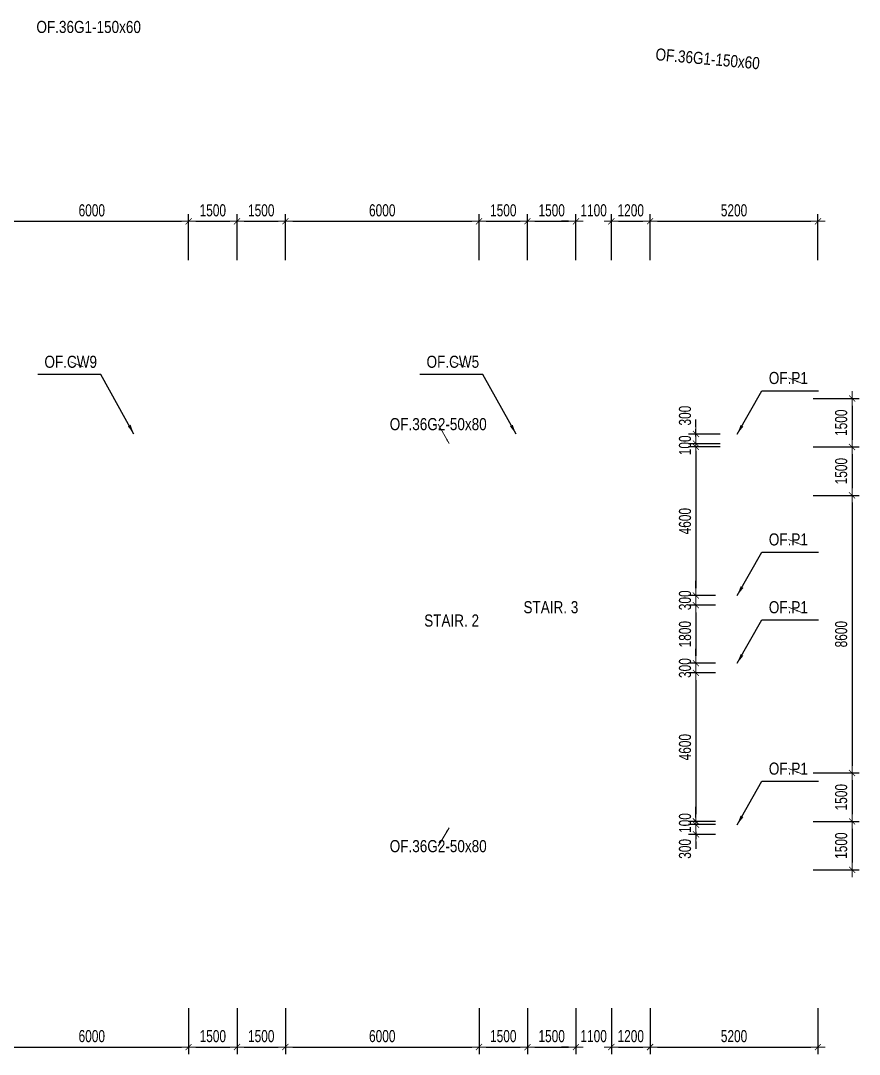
# Model space of a CAD drawing. Header units: millimetres. Extents: x -179076 to 119312, y -18667 to 180141.
# Drawn here: x 56996 to 82982, y 44986 to 77004 of the extents above; entities that cross this region are included whole.
import ezdxf
from ezdxf.enums import TextEntityAlignment as Align

# ---------------------------------------------------------------- set-up
doc = ezdxf.new("R2010")
doc.units = ezdxf.units.MM
doc.layers.get('0').update_dxf_attribs({"lineweight": 20})
doc.layers.get('Defpoints').update_dxf_attribs({"color": 151, "lineweight": 9})
for name, color, linetype, lineweight in [('NDC_S_ANNO', 7, 'Continuous', 20), ('NDC_S_DIM', 1, 'Continuous', 15), ('NDC_S_VN TEXT', 7, 'Continuous', 20)]:
    doc.layers.add(name, color=color, linetype=linetype, lineweight=lineweight)
doc.styles.add('ARIAL', font='arial.ttf', dxfattribs={"width": 0.8})
doc.styles.add('NDC_DIM', font='', dxfattribs={"width": 0.75})
doc.styles.get('NDC_DIM').set_extended_font_data('Dotum')
doc.dimstyles.new('NDC_dim_150', dxfattribs={"dimscale": 150, "dimtxt": 2.5, "dimasz": 1.5, "dimexe": 1.5, "dimexo": 2.5, "dimgap": 1, "dimtad": 1, "dimdec": 0, "dimzin": 0, "dimdsep": 46, "dimtxsty": 'NDC_DIM', "dimblk": 'DIMMARK', "dimcen": 0.09, "dimdle": 1.2, "dimclrd": 1, "dimclre": 1, "dimclrt": 3, "dimadec": 0, "dimazin": 0, "dimtfac": 1, "dimtdec": 0, "dimtix": 1, "dimtofl": 0, "dimtmove": 0, "dimatfit": 3, "dimfxl": 8, "dimfxlon": 1, "dimtolj": 1, "dimtzin": 0, "dimarcsym": 0})
doc.dimstyles.new('NDC_dim_iso', dxfattribs={"dimtxt": 2.5, "dimasz": 1, "dimexe": 1.5, "dimexo": 2.5, "dimgap": 1, "dimtad": 1, "dimdec": 0, "dimzin": 0, "dimdsep": 46, "dimtxsty": 'NDC_DIM', "dimblk": 'DIMMARK', "dimcen": 0.09, "dimdle": 1.2, "dimclrd": 1, "dimclre": 1, "dimclrt": 3, "dimadec": 0, "dimazin": 0, "dimtfac": 1, "dimtdec": 0, "dimtix": 1, "dimtofl": 0, "dimtmove": 0, "dimatfit": 3, "dimfxl": 8, "dimfxlon": 1, "dimtolj": 1, "dimtzin": 0, "dimarcsym": 0})

# ---------------------------------------------------------------- blocks, each defined once
blk = doc.blocks.new('DIMMARK')
at = {"layer": 'NDC_S_DIM', "color": 1}
blk.add_line((-1.5, 0), (1, 0), dxfattribs=at)
at = {"layer": 'NDC_S_DIM', "color": 2, "const_width": 0.1}
blk.add_lwpolyline([(-0.42, -0.42), (0.42, 0.42)], dxfattribs=at)
blk = doc.blocks.new('*D215')
at = {"layer": 'Defpoints', "color": 0, "transparency": 16777216}
for p in [(62200, 70789), (56200, 64200), (62200, 64200)]:
    blk.add_point(p, dxfattribs=at)
at = {"layer": 'NDC_S_DIM', "color": 1, "lineweight": -2, "transparency": 16777216}
for p, q in [((56200, 69589), (56200, 71014)), ((56425, 70789), (61975, 70789)), ((62200, 69589), (62200, 71014))]:
    blk.add_line(p, q, dxfattribs=at)
at = {"layer": 'NDC_S_DIM', "color": 1, "lineweight": -2, "transparency": 16777216, "xscale": 225, "yscale": 225, "zscale": 225, "rotation": 180}
blk.add_blockref('DIMMARK', (56200, 70789), dxfattribs=at)
at = {"layer": 'NDC_S_DIM', "color": 1, "lineweight": -2, "transparency": 16777216, "xscale": 225, "yscale": 225, "zscale": 225}
blk.add_blockref('DIMMARK', (62200, 70789), dxfattribs=at)
at = {"layer": 'NDC_S_DIM', "color": 3, "transparency": 16777216, "insert": (59200, 71127), "char_height": 375, "attachment_point": 5, "style": 'NDC_DIM'}
blk.add_mtext('\\A1;6000', dxfattribs=at)
blk = doc.blocks.new('*D216')
at = {"layer": 'Defpoints', "color": 0, "transparency": 16777216}
for p in [(63700, 70789), (62200, 64200), (63700, 64200)]:
    blk.add_point(p, dxfattribs=at)
at = {"layer": 'NDC_S_DIM', "color": 1, "lineweight": -2, "transparency": 16777216}
for p, q in [((62200, 69589), (62200, 71014)), ((62425, 70789), (63475, 70789)), ((63700, 69589), (63700, 71014))]:
    blk.add_line(p, q, dxfattribs=at)
at = {"layer": 'NDC_S_DIM', "color": 1, "lineweight": -2, "transparency": 16777216, "xscale": 225, "yscale": 225, "zscale": 225, "rotation": 180}
blk.add_blockref('DIMMARK', (62200, 70789), dxfattribs=at)
at = {"layer": 'NDC_S_DIM', "color": 1, "lineweight": -2, "transparency": 16777216, "xscale": 225, "yscale": 225, "zscale": 225}
blk.add_blockref('DIMMARK', (63700, 70789), dxfattribs=at)
at = {"layer": 'NDC_S_DIM', "color": 3, "transparency": 16777216, "insert": (62950, 71127), "char_height": 375, "attachment_point": 5, "style": 'NDC_DIM'}
blk.add_mtext('\\A1;1500', dxfattribs=at)
blk = doc.blocks.new('*D217')
at = {"layer": 'Defpoints', "color": 0, "transparency": 16777216}
for p in [(65200, 70789), (63700, 64200), (65200, 64200)]:
    blk.add_point(p, dxfattribs=at)
at = {"layer": 'NDC_S_DIM', "color": 1, "lineweight": -2, "transparency": 16777216}
for p, q in [((63700, 69589), (63700, 71014)), ((63925, 70789), (64975, 70789)), ((65200, 69589), (65200, 71014))]:
    blk.add_line(p, q, dxfattribs=at)
at = {"layer": 'NDC_S_DIM', "color": 1, "lineweight": -2, "transparency": 16777216, "xscale": 225, "yscale": 225, "zscale": 225, "rotation": 180}
blk.add_blockref('DIMMARK', (63700, 70789), dxfattribs=at)
at = {"layer": 'NDC_S_DIM', "color": 1, "lineweight": -2, "transparency": 16777216, "xscale": 225, "yscale": 225, "zscale": 225}
blk.add_blockref('DIMMARK', (65200, 70789), dxfattribs=at)
at = {"layer": 'NDC_S_DIM', "color": 3, "transparency": 16777216, "insert": (64450, 71127), "char_height": 375, "attachment_point": 5, "style": 'NDC_DIM'}
blk.add_mtext('\\A1;1500', dxfattribs=at)
blk = doc.blocks.new('*D218')
at = {"layer": 'Defpoints', "color": 0, "transparency": 16777216}
for p in [(71200, 70789), (65200, 64200), (71200, 64200)]:
    blk.add_point(p, dxfattribs=at)
at = {"layer": 'NDC_S_DIM', "color": 1, "lineweight": -2, "transparency": 16777216}
for p, q in [((65200, 69589), (65200, 71014)), ((65425, 70789), (70975, 70789)), ((71200, 69589), (71200, 71014))]:
    blk.add_line(p, q, dxfattribs=at)
at = {"layer": 'NDC_S_DIM', "color": 1, "lineweight": -2, "transparency": 16777216, "xscale": 225, "yscale": 225, "zscale": 225, "rotation": 180}
blk.add_blockref('DIMMARK', (65200, 70789), dxfattribs=at)
at = {"layer": 'NDC_S_DIM', "color": 1, "lineweight": -2, "transparency": 16777216, "xscale": 225, "yscale": 225, "zscale": 225}
blk.add_blockref('DIMMARK', (71200, 70789), dxfattribs=at)
at = {"layer": 'NDC_S_DIM', "color": 3, "transparency": 16777216, "insert": (68200, 71127), "char_height": 375, "attachment_point": 5, "style": 'NDC_DIM'}
blk.add_mtext('\\A1;6000', dxfattribs=at)
blk = doc.blocks.new('*D219')
at = {"layer": 'Defpoints', "color": 0, "transparency": 16777216}
for p in [(72700, 70789), (71200, 64200), (72700, 64200)]:
    blk.add_point(p, dxfattribs=at)
at = {"layer": 'NDC_S_DIM', "color": 1, "lineweight": -2, "transparency": 16777216}
for p, q in [((71200, 69589), (71200, 71014)), ((71425, 70789), (72475, 70789)), ((72700, 69589), (72700, 71014))]:
    blk.add_line(p, q, dxfattribs=at)
at = {"layer": 'NDC_S_DIM', "color": 1, "lineweight": -2, "transparency": 16777216, "xscale": 225, "yscale": 225, "zscale": 225, "rotation": 180}
blk.add_blockref('DIMMARK', (71200, 70789), dxfattribs=at)
at = {"layer": 'NDC_S_DIM', "color": 1, "lineweight": -2, "transparency": 16777216, "xscale": 225, "yscale": 225, "zscale": 225}
blk.add_blockref('DIMMARK', (72700, 70789), dxfattribs=at)
at = {"layer": 'NDC_S_DIM', "color": 3, "transparency": 16777216, "insert": (71950, 71127), "char_height": 375, "attachment_point": 5, "style": 'NDC_DIM'}
blk.add_mtext('\\A1;1500', dxfattribs=at)
blk = doc.blocks.new('*D220')
at = {"layer": 'Defpoints', "color": 0, "transparency": 16777216}
for p in [(74200, 70789), (72700, 64200), (74200, 64200)]:
    blk.add_point(p, dxfattribs=at)
at = {"layer": 'NDC_S_DIM', "color": 1, "lineweight": -2, "transparency": 16777216}
for p, q in [((72700, 69589), (72700, 71014)), ((72925, 70789), (73975, 70789)), ((74200, 69589), (74200, 71014))]:
    blk.add_line(p, q, dxfattribs=at)
at = {"layer": 'NDC_S_DIM', "color": 1, "lineweight": -2, "transparency": 16777216, "xscale": 225, "yscale": 225, "zscale": 225, "rotation": 180}
blk.add_blockref('DIMMARK', (72700, 70789), dxfattribs=at)
at = {"layer": 'NDC_S_DIM', "color": 1, "lineweight": -2, "transparency": 16777216, "xscale": 225, "yscale": 225, "zscale": 225}
blk.add_blockref('DIMMARK', (74200, 70789), dxfattribs=at)
at = {"layer": 'NDC_S_DIM', "color": 3, "transparency": 16777216, "insert": (73450, 71127), "char_height": 375, "attachment_point": 5, "style": 'NDC_DIM'}
blk.add_mtext('\\A1;1500', dxfattribs=at)
blk = doc.blocks.new('*D221')
at = {"layer": 'Defpoints', "color": 0, "transparency": 16777216}
for p in [(75300, 70789), (74200, 64200), (75300, 64200)]:
    blk.add_point(p, dxfattribs=at)
at = {"layer": 'NDC_S_DIM', "color": 1, "lineweight": -2, "transparency": 16777216}
for p, q in [((73975, 70789), (73750, 70789)), ((74200, 69589), (74200, 71014)), ((75300, 69589), (75300, 71014)), ((75525, 70789), (75750, 70789))]:
    blk.add_line(p, q, dxfattribs=at)
at = {"layer": 'NDC_S_DIM', "color": 1, "lineweight": -2, "transparency": 16777216, "xscale": 225, "yscale": 225, "zscale": 225}
blk.add_blockref('DIMMARK', (74200, 70789), dxfattribs=at)
at = {"layer": 'NDC_S_DIM', "color": 1, "lineweight": -2, "transparency": 16777216, "xscale": 225, "yscale": 225, "zscale": 225, "rotation": 180}
blk.add_blockref('DIMMARK', (75300, 70789), dxfattribs=at)
at = {"layer": 'NDC_S_DIM', "color": 3, "transparency": 16777216, "insert": (74750, 71127), "char_height": 375, "attachment_point": 5, "style": 'NDC_DIM'}
blk.add_mtext('\\A1;1100', dxfattribs=at)
blk = doc.blocks.new('*D222')
at = {"layer": 'Defpoints', "color": 0, "transparency": 16777216}
for p in [(77610, 65300), (77610, 63800), (82757, 63800)]:
    blk.add_point(p, dxfattribs=at)
at = {"layer": 'NDC_S_DIM', "color": 1, "lineweight": -2, "transparency": 16777216}
for p, q in [((81557, 65300), (82982, 65300)), ((82757, 65075), (82757, 64025)), ((81557, 63800), (82982, 63800))]:
    blk.add_line(p, q, dxfattribs=at)
at = {"layer": 'NDC_S_DIM', "color": 1, "lineweight": -2, "transparency": 16777216, "xscale": 225, "yscale": 225, "zscale": 225}
for p, rotation in [((82757, 65300), 90), ((82757, 63800), 270)]:
    blk.add_blockref('DIMMARK', p, dxfattribs=dict(at, rotation=rotation))
at = {"layer": 'NDC_S_DIM', "color": 3, "transparency": 16777216, "insert": (82420, 64550), "char_height": 375, "attachment_point": 5, "rotation": 90, "style": 'NDC_DIM'}
blk.add_mtext('\\A1;1500', dxfattribs=at)
blk = doc.blocks.new('*D223')
at = {"layer": 'Defpoints', "color": 0, "transparency": 16777216}
for p in [(77610, 63800), (77610, 62300), (82757, 62300)]:
    blk.add_point(p, dxfattribs=at)
at = {"layer": 'NDC_S_DIM', "color": 1, "lineweight": -2, "transparency": 16777216}
for p, q in [((81557, 63800), (82982, 63800)), ((82757, 63575), (82757, 62525)), ((81557, 62300), (82982, 62300))]:
    blk.add_line(p, q, dxfattribs=at)
at = {"layer": 'NDC_S_DIM', "color": 1, "lineweight": -2, "transparency": 16777216, "xscale": 225, "yscale": 225, "zscale": 225}
for p, rotation in [((82757, 63800), 90), ((82757, 62300), 270)]:
    blk.add_blockref('DIMMARK', p, dxfattribs=dict(at, rotation=rotation))
at = {"layer": 'NDC_S_DIM', "color": 3, "transparency": 16777216, "insert": (82420, 63050), "char_height": 375, "attachment_point": 5, "rotation": 90, "style": 'NDC_DIM'}
blk.add_mtext('\\A1;1500', dxfattribs=at)
blk = doc.blocks.new('*D224')
at = {"layer": 'Defpoints', "color": 0, "transparency": 16777216}
for p in [(77610, 62300), (77610, 53700), (82757, 53700)]:
    blk.add_point(p, dxfattribs=at)
at = {"layer": 'NDC_S_DIM', "color": 1, "lineweight": -2, "transparency": 16777216}
for p, q in [((81557, 62300), (82982, 62300)), ((82757, 62075), (82757, 53925)), ((81557, 53700), (82982, 53700))]:
    blk.add_line(p, q, dxfattribs=at)
at = {"layer": 'NDC_S_DIM', "color": 1, "lineweight": -2, "transparency": 16777216, "xscale": 225, "yscale": 225, "zscale": 225}
for p, rotation in [((82757, 62300), 90), ((82757, 53700), 270)]:
    blk.add_blockref('DIMMARK', p, dxfattribs=dict(at, rotation=rotation))
at = {"layer": 'NDC_S_DIM', "color": 3, "transparency": 16777216, "insert": (82420, 58000), "char_height": 375, "attachment_point": 5, "rotation": 90, "style": 'NDC_DIM'}
blk.add_mtext('\\A1;8600', dxfattribs=at)
blk = doc.blocks.new('*D225')
at = {"layer": 'Defpoints', "color": 0, "transparency": 16777216}
for p in [(77610, 53700), (77610, 52200), (82757, 52200)]:
    blk.add_point(p, dxfattribs=at)
at = {"layer": 'NDC_S_DIM', "color": 1, "lineweight": -2, "transparency": 16777216}
for p, q in [((81557, 53700), (82982, 53700)), ((82757, 53475), (82757, 52425)), ((81557, 52200), (82982, 52200))]:
    blk.add_line(p, q, dxfattribs=at)
at = {"layer": 'NDC_S_DIM', "color": 1, "lineweight": -2, "transparency": 16777216, "xscale": 225, "yscale": 225, "zscale": 225}
for p, rotation in [((82757, 53700), 90), ((82757, 52200), 270)]:
    blk.add_blockref('DIMMARK', p, dxfattribs=dict(at, rotation=rotation))
at = {"layer": 'NDC_S_DIM', "color": 3, "transparency": 16777216, "insert": (82420, 52950), "char_height": 375, "attachment_point": 5, "rotation": 90, "style": 'NDC_DIM'}
blk.add_mtext('\\A1;1500', dxfattribs=at)
blk = doc.blocks.new('*D226')
at = {"layer": 'Defpoints', "color": 0, "transparency": 16777216}
for p in [(77610, 52200), (77610, 50700), (82757, 50700)]:
    blk.add_point(p, dxfattribs=at)
at = {"layer": 'NDC_S_DIM', "color": 1, "lineweight": -2, "transparency": 16777216}
for p, q in [((81557, 52200), (82982, 52200)), ((82757, 51975), (82757, 50925)), ((81557, 50700), (82982, 50700))]:
    blk.add_line(p, q, dxfattribs=at)
at = {"layer": 'NDC_S_DIM', "color": 1, "lineweight": -2, "transparency": 16777216, "xscale": 225, "yscale": 225, "zscale": 225}
for p, rotation in [((82757, 52200), 90), ((82757, 50700), 270)]:
    blk.add_blockref('DIMMARK', p, dxfattribs=dict(at, rotation=rotation))
at = {"layer": 'NDC_S_DIM', "color": 3, "transparency": 16777216, "insert": (82420, 51450), "char_height": 375, "attachment_point": 5, "rotation": 90, "style": 'NDC_DIM'}
blk.add_mtext('\\A1;1500', dxfattribs=at)
blk = doc.blocks.new('*D231')
at = {"layer": 'Defpoints', "color": 0, "transparency": 16777216}
for p in [(56200, 51800), (62200, 51800), (62200, 45211)]:
    blk.add_point(p, dxfattribs=at)
at = {"layer": 'NDC_S_DIM', "color": 1, "lineweight": -2, "transparency": 16777216}
for p, q in [((56200, 46411), (56200, 44986)), ((62200, 46411), (62200, 44986)), ((56425, 45211), (61975, 45211))]:
    blk.add_line(p, q, dxfattribs=at)
at = {"layer": 'NDC_S_DIM', "color": 1, "lineweight": -2, "transparency": 16777216, "xscale": 225, "yscale": 225, "zscale": 225, "rotation": 180}
blk.add_blockref('DIMMARK', (56200, 45211), dxfattribs=at)
at = {"layer": 'NDC_S_DIM', "color": 1, "lineweight": -2, "transparency": 16777216, "xscale": 225, "yscale": 225, "zscale": 225}
blk.add_blockref('DIMMARK', (62200, 45211), dxfattribs=at)
at = {"layer": 'NDC_S_DIM', "color": 3, "transparency": 16777216, "insert": (59200, 45548), "char_height": 375, "attachment_point": 5, "style": 'NDC_DIM'}
blk.add_mtext('\\A1;6000', dxfattribs=at)
blk = doc.blocks.new('*D232')
at = {"layer": 'Defpoints', "color": 0, "transparency": 16777216}
for p in [(62200, 51800), (63700, 51800), (63700, 45211)]:
    blk.add_point(p, dxfattribs=at)
at = {"layer": 'NDC_S_DIM', "color": 1, "lineweight": -2, "transparency": 16777216}
for p, q in [((62200, 46411), (62200, 44986)), ((63700, 46411), (63700, 44986)), ((62425, 45211), (63475, 45211))]:
    blk.add_line(p, q, dxfattribs=at)
at = {"layer": 'NDC_S_DIM', "color": 1, "lineweight": -2, "transparency": 16777216, "xscale": 225, "yscale": 225, "zscale": 225, "rotation": 180}
blk.add_blockref('DIMMARK', (62200, 45211), dxfattribs=at)
at = {"layer": 'NDC_S_DIM', "color": 1, "lineweight": -2, "transparency": 16777216, "xscale": 225, "yscale": 225, "zscale": 225}
blk.add_blockref('DIMMARK', (63700, 45211), dxfattribs=at)
at = {"layer": 'NDC_S_DIM', "color": 3, "transparency": 16777216, "insert": (62950, 45548), "char_height": 375, "attachment_point": 5, "style": 'NDC_DIM'}
blk.add_mtext('\\A1;1500', dxfattribs=at)
blk = doc.blocks.new('*D233')
at = {"layer": 'Defpoints', "color": 0, "transparency": 16777216}
for p in [(63700, 51800), (65200, 51800), (65200, 45211)]:
    blk.add_point(p, dxfattribs=at)
at = {"layer": 'NDC_S_DIM', "color": 1, "lineweight": -2, "transparency": 16777216}
for p, q in [((63700, 46411), (63700, 44986)), ((65200, 46411), (65200, 44986)), ((63925, 45211), (64975, 45211))]:
    blk.add_line(p, q, dxfattribs=at)
at = {"layer": 'NDC_S_DIM', "color": 1, "lineweight": -2, "transparency": 16777216, "xscale": 225, "yscale": 225, "zscale": 225, "rotation": 180}
blk.add_blockref('DIMMARK', (63700, 45211), dxfattribs=at)
at = {"layer": 'NDC_S_DIM', "color": 1, "lineweight": -2, "transparency": 16777216, "xscale": 225, "yscale": 225, "zscale": 225}
blk.add_blockref('DIMMARK', (65200, 45211), dxfattribs=at)
at = {"layer": 'NDC_S_DIM', "color": 3, "transparency": 16777216, "insert": (64450, 45548), "char_height": 375, "attachment_point": 5, "style": 'NDC_DIM'}
blk.add_mtext('\\A1;1500', dxfattribs=at)
blk = doc.blocks.new('*D234')
at = {"layer": 'Defpoints', "color": 0, "transparency": 16777216}
for p in [(65200, 51800), (71200, 51800), (71200, 45211)]:
    blk.add_point(p, dxfattribs=at)
at = {"layer": 'NDC_S_DIM', "color": 1, "lineweight": -2, "transparency": 16777216}
for p, q in [((65200, 46411), (65200, 44986)), ((71200, 46411), (71200, 44986)), ((65425, 45211), (70975, 45211))]:
    blk.add_line(p, q, dxfattribs=at)
at = {"layer": 'NDC_S_DIM', "color": 1, "lineweight": -2, "transparency": 16777216, "xscale": 225, "yscale": 225, "zscale": 225, "rotation": 180}
blk.add_blockref('DIMMARK', (65200, 45211), dxfattribs=at)
at = {"layer": 'NDC_S_DIM', "color": 1, "lineweight": -2, "transparency": 16777216, "xscale": 225, "yscale": 225, "zscale": 225}
blk.add_blockref('DIMMARK', (71200, 45211), dxfattribs=at)
at = {"layer": 'NDC_S_DIM', "color": 3, "transparency": 16777216, "insert": (68200, 45548), "char_height": 375, "attachment_point": 5, "style": 'NDC_DIM'}
blk.add_mtext('\\A1;6000', dxfattribs=at)
blk = doc.blocks.new('*D235')
at = {"layer": 'Defpoints', "color": 0, "transparency": 16777216}
for p in [(71200, 51800), (72700, 51800), (72700, 45211)]:
    blk.add_point(p, dxfattribs=at)
at = {"layer": 'NDC_S_DIM', "color": 1, "lineweight": -2, "transparency": 16777216}
for p, q in [((71200, 46411), (71200, 44986)), ((72700, 46411), (72700, 44986)), ((71425, 45211), (72475, 45211))]:
    blk.add_line(p, q, dxfattribs=at)
at = {"layer": 'NDC_S_DIM', "color": 1, "lineweight": -2, "transparency": 16777216, "xscale": 225, "yscale": 225, "zscale": 225, "rotation": 180}
blk.add_blockref('DIMMARK', (71200, 45211), dxfattribs=at)
at = {"layer": 'NDC_S_DIM', "color": 1, "lineweight": -2, "transparency": 16777216, "xscale": 225, "yscale": 225, "zscale": 225}
blk.add_blockref('DIMMARK', (72700, 45211), dxfattribs=at)
at = {"layer": 'NDC_S_DIM', "color": 3, "transparency": 16777216, "insert": (71950, 45548), "char_height": 375, "attachment_point": 5, "style": 'NDC_DIM'}
blk.add_mtext('\\A1;1500', dxfattribs=at)
blk = doc.blocks.new('*D236')
at = {"layer": 'Defpoints', "color": 0, "transparency": 16777216}
for p in [(72700, 51800), (74200, 51800), (74200, 45211)]:
    blk.add_point(p, dxfattribs=at)
at = {"layer": 'NDC_S_DIM', "color": 1, "lineweight": -2, "transparency": 16777216}
for p, q in [((72700, 46411), (72700, 44986)), ((74200, 46411), (74200, 44986)), ((72925, 45211), (73975, 45211))]:
    blk.add_line(p, q, dxfattribs=at)
at = {"layer": 'NDC_S_DIM', "color": 1, "lineweight": -2, "transparency": 16777216, "xscale": 225, "yscale": 225, "zscale": 225, "rotation": 180}
blk.add_blockref('DIMMARK', (72700, 45211), dxfattribs=at)
at = {"layer": 'NDC_S_DIM', "color": 1, "lineweight": -2, "transparency": 16777216, "xscale": 225, "yscale": 225, "zscale": 225}
blk.add_blockref('DIMMARK', (74200, 45211), dxfattribs=at)
at = {"layer": 'NDC_S_DIM', "color": 3, "transparency": 16777216, "insert": (73450, 45548), "char_height": 375, "attachment_point": 5, "style": 'NDC_DIM'}
blk.add_mtext('\\A1;1500', dxfattribs=at)
blk = doc.blocks.new('*D237')
at = {"layer": 'Defpoints', "color": 0, "transparency": 16777216}
for p in [(74200, 51800), (75300, 51800), (75300, 45211)]:
    blk.add_point(p, dxfattribs=at)
at = {"layer": 'NDC_S_DIM', "color": 1, "lineweight": -2, "transparency": 16777216}
for p, q in [((74200, 46411), (74200, 44986)), ((75300, 46411), (75300, 44986)), ((73975, 45211), (73750, 45211)), ((75525, 45211), (75750, 45211))]:
    blk.add_line(p, q, dxfattribs=at)
at = {"layer": 'NDC_S_DIM', "color": 1, "lineweight": -2, "transparency": 16777216, "xscale": 225, "yscale": 225, "zscale": 225}
blk.add_blockref('DIMMARK', (74200, 45211), dxfattribs=at)
at = {"layer": 'NDC_S_DIM', "color": 1, "lineweight": -2, "transparency": 16777216, "xscale": 225, "yscale": 225, "zscale": 225, "rotation": 180}
blk.add_blockref('DIMMARK', (75300, 45211), dxfattribs=at)
at = {"layer": 'NDC_S_DIM', "color": 3, "transparency": 16777216, "insert": (74750, 45548), "char_height": 375, "attachment_point": 5, "style": 'NDC_DIM'}
blk.add_mtext('\\A1;1100', dxfattribs=at)
blk = doc.blocks.new('*D249')
at = {"layer": 'Defpoints', "color": 0, "transparency": 16777216}
for p in [(81700, 70789), (81700, 65300), (76500, 62300)]:
    blk.add_point(p, dxfattribs=at)
at = {"layer": 'NDC_S_DIM', "color": 1, "lineweight": -2, "transparency": 16777216}
for p, q in [((76500, 69589), (76500, 71014)), ((76725, 70789), (81475, 70789)), ((81700, 69589), (81700, 71014))]:
    blk.add_line(p, q, dxfattribs=at)
at = {"layer": 'NDC_S_DIM', "color": 1, "lineweight": -2, "transparency": 16777216, "xscale": 225, "yscale": 225, "zscale": 225, "rotation": 180}
blk.add_blockref('DIMMARK', (76500, 70789), dxfattribs=at)
at = {"layer": 'NDC_S_DIM', "color": 1, "lineweight": -2, "transparency": 16777216, "xscale": 225, "yscale": 225, "zscale": 225}
blk.add_blockref('DIMMARK', (81700, 70789), dxfattribs=at)
at = {"layer": 'NDC_S_DIM', "color": 3, "transparency": 16777216, "insert": (79100, 71127), "char_height": 375, "attachment_point": 5, "style": 'NDC_DIM'}
blk.add_mtext('\\A1;5200', dxfattribs=at)
blk = doc.blocks.new('*D250')
at = {"layer": 'Defpoints', "color": 0, "transparency": 16777216}
for p in [(76500, 53700), (81700, 53700), (81700, 45211)]:
    blk.add_point(p, dxfattribs=at)
at = {"layer": 'NDC_S_DIM', "color": 1, "lineweight": -2, "transparency": 16777216}
for p, q in [((76500, 46411), (76500, 44986)), ((81700, 46411), (81700, 44986)), ((76725, 45211), (81475, 45211))]:
    blk.add_line(p, q, dxfattribs=at)
at = {"layer": 'NDC_S_DIM', "color": 1, "lineweight": -2, "transparency": 16777216, "xscale": 225, "yscale": 225, "zscale": 225, "rotation": 180}
blk.add_blockref('DIMMARK', (76500, 45211), dxfattribs=at)
at = {"layer": 'NDC_S_DIM', "color": 1, "lineweight": -2, "transparency": 16777216, "xscale": 225, "yscale": 225, "zscale": 225}
blk.add_blockref('DIMMARK', (81700, 45211), dxfattribs=at)
at = {"layer": 'NDC_S_DIM', "color": 3, "transparency": 16777216, "insert": (79100, 45548), "char_height": 375, "attachment_point": 5, "style": 'NDC_DIM'}
blk.add_mtext('\\A1;5200', dxfattribs=at)
blk = doc.blocks.new('*D260')
at = {"layer": 'Defpoints', "color": 0, "transparency": 16777216}
for p in [(76500, 70789), (75300, 64200), (76500, 62300)]:
    blk.add_point(p, dxfattribs=at)
at = {"layer": 'NDC_S_DIM', "color": 1, "lineweight": -2, "transparency": 16777216}
for p, q in [((75300, 69589), (75300, 71014)), ((75525, 70789), (76275, 70789)), ((76500, 69589), (76500, 71014))]:
    blk.add_line(p, q, dxfattribs=at)
at = {"layer": 'NDC_S_DIM', "color": 1, "lineweight": -2, "transparency": 16777216, "xscale": 225, "yscale": 225, "zscale": 225, "rotation": 180}
blk.add_blockref('DIMMARK', (75300, 70789), dxfattribs=at)
at = {"layer": 'NDC_S_DIM', "color": 1, "lineweight": -2, "transparency": 16777216, "xscale": 225, "yscale": 225, "zscale": 225}
blk.add_blockref('DIMMARK', (76500, 70789), dxfattribs=at)
at = {"layer": 'NDC_S_DIM', "color": 3, "transparency": 16777216, "insert": (75900, 71127), "char_height": 375, "attachment_point": 5, "style": 'NDC_DIM'}
blk.add_mtext('\\A1;1200', dxfattribs=at)
blk = doc.blocks.new('*D261')
at = {"layer": 'Defpoints', "color": 0, "transparency": 16777216}
for p in [(76500, 53700), (75300, 51800), (76500, 45211)]:
    blk.add_point(p, dxfattribs=at)
at = {"layer": 'NDC_S_DIM', "color": 1, "lineweight": -2, "transparency": 16777216}
for p, q in [((75300, 46411), (75300, 44986)), ((76500, 46411), (76500, 44986)), ((75525, 45211), (76275, 45211))]:
    blk.add_line(p, q, dxfattribs=at)
at = {"layer": 'NDC_S_DIM', "color": 1, "lineweight": -2, "transparency": 16777216, "xscale": 225, "yscale": 225, "zscale": 225, "rotation": 180}
blk.add_blockref('DIMMARK', (75300, 45211), dxfattribs=at)
at = {"layer": 'NDC_S_DIM', "color": 1, "lineweight": -2, "transparency": 16777216, "xscale": 225, "yscale": 225, "zscale": 225}
blk.add_blockref('DIMMARK', (76500, 45211), dxfattribs=at)
at = {"layer": 'NDC_S_DIM', "color": 3, "transparency": 16777216, "insert": (75900, 45548), "char_height": 375, "attachment_point": 5, "style": 'NDC_DIM'}
blk.add_mtext('\\A1;1200', dxfattribs=at)
blk = doc.blocks.new('*D262')
at = {"layer": 'Defpoints', "color": 0, "transparency": 16777216}
for p in [(79050, 64200), (77919, 63900), (79050, 63900)]:
    blk.add_point(p, dxfattribs=at)
at = {"layer": 'NDC_S_DIM', "color": 1, "lineweight": -2, "transparency": 16777216}
for p, q in [((77919, 64425), (77919, 64650)), ((78675, 64200), (77694, 64200)), ((78675, 63900), (77694, 63900)), ((77919, 63675), (77919, 63450))]:
    blk.add_line(p, q, dxfattribs=at)
at = {"layer": 'NDC_S_DIM', "color": 1, "lineweight": -2, "transparency": 16777216, "xscale": 225, "yscale": 225, "zscale": 225}
for p, rotation in [((77919, 64200), 270), ((77919, 63900), 90)]:
    blk.add_blockref('DIMMARK', p, dxfattribs=dict(at, rotation=rotation))
at = {"layer": 'NDC_S_DIM', "color": 3, "transparency": 16777216, "insert": (77582, 64770), "char_height": 375, "attachment_point": 5, "rotation": 90, "style": 'NDC_DIM'}
blk.add_mtext('\\A1;300', dxfattribs=at)
blk = doc.blocks.new('*D263')
at = {"layer": 'Defpoints', "color": 0, "transparency": 16777216}
for p in [(77919, 63800), (78669, 63800), (79050, 63900)]:
    blk.add_point(p, dxfattribs=at)
at = {"layer": 'NDC_S_DIM', "color": 1, "lineweight": -2, "transparency": 16777216}
for p, q in [((77919, 64125), (77919, 64350)), ((78675, 63900), (77694, 63900)), ((78294, 63800), (77694, 63800)), ((77919, 63575), (77919, 63350))]:
    blk.add_line(p, q, dxfattribs=at)
at = {"layer": 'NDC_S_DIM', "color": 1, "lineweight": -2, "transparency": 16777216, "xscale": 225, "yscale": 225, "zscale": 225}
for p, rotation in [((77919, 63900), 270), ((77919, 63800), 90)]:
    blk.add_blockref('DIMMARK', p, dxfattribs=dict(at, rotation=rotation))
at = {"layer": 'NDC_S_DIM', "color": 3, "transparency": 16777216, "insert": (77582, 63850), "char_height": 375, "attachment_point": 5, "rotation": 90, "style": 'NDC_DIM'}
blk.add_mtext('\\A1;100', dxfattribs=at)
blk = doc.blocks.new('*D264')
at = {"layer": 'Defpoints', "color": 0, "transparency": 16777216}
for p in [(79049, 63800), (77919, 59200), (78900, 59200)]:
    blk.add_point(p, dxfattribs=at)
at = {"layer": 'NDC_S_DIM', "color": 1, "lineweight": -2, "transparency": 16777216}
for p, q in [((78674, 63800), (77694, 63800)), ((77919, 63575), (77919, 59425)), ((78525, 59200), (77694, 59200))]:
    blk.add_line(p, q, dxfattribs=at)
at = {"layer": 'NDC_S_DIM', "color": 1, "lineweight": -2, "transparency": 16777216, "xscale": 225, "yscale": 225, "zscale": 225}
for p, rotation in [((77919, 63800), 90), ((77919, 59200), 270)]:
    blk.add_blockref('DIMMARK', p, dxfattribs=dict(at, rotation=rotation))
at = {"layer": 'NDC_S_DIM', "color": 3, "transparency": 16777216, "insert": (77582, 61500), "char_height": 375, "attachment_point": 5, "rotation": 90, "style": 'NDC_DIM'}
blk.add_mtext('\\A1;4600', dxfattribs=at)
blk = doc.blocks.new('*D265')
at = {"layer": 'Defpoints', "color": 0, "transparency": 16777216}
for p in [(78900, 59200), (77919, 58900), (78900, 58900)]:
    blk.add_point(p, dxfattribs=at)
at = {"layer": 'NDC_S_DIM', "color": 1, "lineweight": -2, "transparency": 16777216}
for p, q in [((77919, 59425), (77919, 59650)), ((78525, 59200), (77694, 59200)), ((78525, 58900), (77694, 58900)), ((77919, 58675), (77919, 58450))]:
    blk.add_line(p, q, dxfattribs=at)
at = {"layer": 'NDC_S_DIM', "color": 1, "lineweight": -2, "transparency": 16777216, "xscale": 225, "yscale": 225, "zscale": 225}
for p, rotation in [((77919, 59200), 270), ((77919, 58900), 90)]:
    blk.add_blockref('DIMMARK', p, dxfattribs=dict(at, rotation=rotation))
at = {"layer": 'NDC_S_DIM', "color": 3, "transparency": 16777216, "insert": (77582, 59050), "char_height": 375, "attachment_point": 5, "rotation": 90, "style": 'NDC_DIM'}
blk.add_mtext('\\A1;300', dxfattribs=at)
blk = doc.blocks.new('*D266')
at = {"layer": 'Defpoints', "color": 0, "transparency": 16777216}
for p in [(78900, 58900), (77919, 57100), (78900, 57100)]:
    blk.add_point(p, dxfattribs=at)
at = {"layer": 'NDC_S_DIM', "color": 1, "lineweight": -2, "transparency": 16777216}
for p, q in [((78525, 58900), (77694, 58900)), ((77919, 58675), (77919, 57325)), ((78525, 57100), (77694, 57100))]:
    blk.add_line(p, q, dxfattribs=at)
at = {"layer": 'NDC_S_DIM', "color": 1, "lineweight": -2, "transparency": 16777216, "xscale": 225, "yscale": 225, "zscale": 225}
for p, rotation in [((77919, 58900), 90), ((77919, 57100), 270)]:
    blk.add_blockref('DIMMARK', p, dxfattribs=dict(at, rotation=rotation))
at = {"layer": 'NDC_S_DIM', "color": 3, "transparency": 16777216, "insert": (77582, 58000), "char_height": 375, "attachment_point": 5, "rotation": 90, "style": 'NDC_DIM'}
blk.add_mtext('\\A1;1800', dxfattribs=at)
blk = doc.blocks.new('*D267')
at = {"layer": 'Defpoints', "color": 0, "transparency": 16777216}
for p in [(78900, 57100), (77919, 56800), (78900, 56800)]:
    blk.add_point(p, dxfattribs=at)
at = {"layer": 'NDC_S_DIM', "color": 1, "lineweight": -2, "transparency": 16777216}
for p, q in [((77919, 57325), (77919, 57550)), ((78525, 57100), (77694, 57100)), ((78525, 56800), (77694, 56800)), ((77919, 56575), (77919, 56350))]:
    blk.add_line(p, q, dxfattribs=at)
at = {"layer": 'NDC_S_DIM', "color": 1, "lineweight": -2, "transparency": 16777216, "xscale": 225, "yscale": 225, "zscale": 225}
for p, rotation in [((77919, 57100), 270), ((77919, 56800), 90)]:
    blk.add_blockref('DIMMARK', p, dxfattribs=dict(at, rotation=rotation))
at = {"layer": 'NDC_S_DIM', "color": 3, "transparency": 16777216, "insert": (77582, 56950), "char_height": 375, "attachment_point": 5, "rotation": 90, "style": 'NDC_DIM'}
blk.add_mtext('\\A1;300', dxfattribs=at)
blk = doc.blocks.new('*D268')
at = {"layer": 'Defpoints', "color": 0, "transparency": 16777216}
for p in [(78900, 56800), (77919, 52200), (78900, 52200)]:
    blk.add_point(p, dxfattribs=at)
at = {"layer": 'NDC_S_DIM', "color": 1, "lineweight": -2, "transparency": 16777216}
for p, q in [((78525, 56800), (77694, 56800)), ((77919, 56575), (77919, 52425)), ((78525, 52200), (77694, 52200))]:
    blk.add_line(p, q, dxfattribs=at)
at = {"layer": 'NDC_S_DIM', "color": 1, "lineweight": -2, "transparency": 16777216, "xscale": 225, "yscale": 225, "zscale": 225}
for p, rotation in [((77919, 56800), 90), ((77919, 52200), 270)]:
    blk.add_blockref('DIMMARK', p, dxfattribs=dict(at, rotation=rotation))
at = {"layer": 'NDC_S_DIM', "color": 3, "transparency": 16777216, "insert": (77582, 54500), "char_height": 375, "attachment_point": 5, "rotation": 90, "style": 'NDC_DIM'}
blk.add_mtext('\\A1;4600', dxfattribs=at)
blk = doc.blocks.new('*D269')
at = {"layer": 'Defpoints', "color": 0, "transparency": 16777216}
for p in [(78900, 52200), (77919, 52100), (78900, 52100)]:
    blk.add_point(p, dxfattribs=at)
at = {"layer": 'NDC_S_DIM', "color": 1, "lineweight": -2, "transparency": 16777216}
for p, q in [((77919, 52425), (77919, 52650)), ((78525, 52200), (77694, 52200)), ((78525, 52100), (77694, 52100)), ((77919, 51875), (77919, 51650))]:
    blk.add_line(p, q, dxfattribs=at)
at = {"layer": 'NDC_S_DIM', "color": 1, "lineweight": -2, "transparency": 16777216, "xscale": 225, "yscale": 225, "zscale": 225}
for p, rotation in [((77919, 52200), 270), ((77919, 52100), 90)]:
    blk.add_blockref('DIMMARK', p, dxfattribs=dict(at, rotation=rotation))
at = {"layer": 'NDC_S_DIM', "color": 3, "transparency": 16777216, "insert": (77582, 52150), "char_height": 375, "attachment_point": 5, "rotation": 90, "style": 'NDC_DIM'}
blk.add_mtext('\\A1;100', dxfattribs=at)
blk = doc.blocks.new('*D270')
at = {"layer": 'Defpoints', "color": 0, "transparency": 16777216}
for p in [(78900, 52100), (77919, 51800), (78900, 51800)]:
    blk.add_point(p, dxfattribs=at)
at = {"layer": 'NDC_S_DIM', "color": 1, "lineweight": -2, "transparency": 16777216}
for p, q in [((77919, 52325), (77919, 52550)), ((78525, 52100), (77694, 52100)), ((78525, 51800), (77694, 51800)), ((77919, 51575), (77919, 51350))]:
    blk.add_line(p, q, dxfattribs=at)
at = {"layer": 'NDC_S_DIM', "color": 1, "lineweight": -2, "transparency": 16777216, "xscale": 225, "yscale": 225, "zscale": 225}
for p, rotation in [((77919, 52100), 270), ((77919, 51800), 90)]:
    blk.add_blockref('DIMMARK', p, dxfattribs=dict(at, rotation=rotation))
at = {"layer": 'NDC_S_DIM', "color": 3, "transparency": 16777216, "insert": (77582, 51350), "char_height": 375, "attachment_point": 5, "rotation": 90, "style": 'NDC_DIM'}
blk.add_mtext('\\A1;300', dxfattribs=at)
blk = doc.blocks.new('*U257')
at = {"layer": 'NDC_S_ANNO', "ltscale": 0.8, "style": 'ARIAL', "width": 0.8}
blk.add_attdef('TEN', text='', height=2.5, dxfattribs=at).set_placement((-2.24, 4.02), align=Align.MIDDLE_CENTER)
at = {"layer": 'NDC_S_ANNO', "ltscale": 0.8, "style": 'ARIAL', "width": 0.8, "flags": 1}
blk.add_attdef('CHU_THICH', text='', height=2.5, dxfattribs=at).set_placement((0, 0), align=Align.MIDDLE_CENTER)
at = {"layer": 'Defpoints'}
blk.add_leader([(0, 0), (-2.24, 4.02)], dimstyle='NDC_dim_iso', override={"dimgap": 0.625, "dimtad": 0}, dxfattribs=at)
blk = doc.blocks.new('*U258')
at = {"layer": 'NDC_S_ANNO', "ltscale": 0.8, "style": 'ARIAL', "width": 0.8, "flags": 1}
blk.add_attdef('CHU_THICH', text='', height=2.5, dxfattribs=at).set_placement((0, 0), align=Align.MIDDLE_CENTER)
at = {"layer": 'NDC_S_ANNO', "ltscale": 0.8, "style": 'ARIAL', "width": 0.8}
blk.add_attdef('TEN', text='', height=2.5, dxfattribs=at).set_placement((-2.24, -3.79), align=Align.MIDDLE_CENTER)
at = {"layer": 'Defpoints'}
blk.add_leader([(0, 0), (-2.24, -3.79)], dimstyle='NDC_dim_iso', override={"dimgap": 0.625, "dimtad": 0}, dxfattribs=at)
blk = doc.blocks.new('*U228')
at = {"layer": 'NDC_S_ANNO', "ltscale": 0.8, "style": 'ARIAL', "width": 0.8}
blk.add_attdef('TEN', text='', height=2.5, dxfattribs=at).set_placement((-2.58, 1.03), align=Align.MIDDLE_CENTER)
at = {"layer": 'NDC_S_ANNO', "ltscale": 0.8, "style": 'ARIAL', "width": 0.8, "flags": 1}
blk.add_attdef('CHU_THICH', text='', height=2.5, dxfattribs=at).set_placement((0, 0), align=Align.MIDDLE_CENTER)
at = {"layer": 'Defpoints'}
blk.add_leader([(0, 0), (-2.58, 1.03)], dimstyle='NDC_dim_iso', override={"dimgap": 0.625, "dimtad": 0}, dxfattribs=at)

msp = doc.modelspace()

# ---------------------------------------------------------------- block references
at = {"layer": 'NDC_S_VN TEXT', "xscale": 150, "yscale": 150, "zscale": 150}
for name, p, values in [('*U228', (58934.3, 66283.8), {'TEN': 'OF.CW9'}), ('*U228', (70774.5, 66283.8), {'TEN': 'OF.CW5'}), ('*U228', (81170.6, 65781.1), {'TEN': 'OF.P1'}), ('*U257', (70270.1, 63903.4), {'TEN': 'OF.36G2-50x80'}), ('*U228', (81170.6, 60781.1), {'TEN': 'OF.P1'}), ('*U228', (81170.6, 58681.1), {'TEN': 'OF.P1'}), ('*U228', (81170.6, 53681.1), {'TEN': 'OF.P1'}), ('*U258', (70270.1, 52003.4), {'TEN': 'OF.36G2-50x80'})]:
    msp.add_blockref(name, p, dxfattribs=at).add_auto_attribs(values)

# ---------------------------------------------------------------- texts
at = {"layer": 'NDC_S_ANNO', "style": 'ARIAL', "width": 0.8}
for s, rotation, p in [('OF.36G1-150x60', 359.95781, (59103.4, 76809.6)), ('OF.36G1-150x60', 354.91195, (78283.4, 75824.7)), ('STAIR. 3', 0.04053, (73425.3, 58836.2)), ('STAIR. 2', 0.04053, (70349.6, 58422.7))]:
    msp.add_text(s, height=375, rotation=rotation, dxfattribs=at).set_placement(p, align=Align.MIDDLE_CENTER)

# ---------------------------------------------------------------- dimensions: what is measured, and where the dimension line sits
at = {"layer": 'NDC_S_DIM'}
for base, p1, p2, picture, middle in [((62200, 70789.3), (56200, 64200), (62200, 64200), '*D215', (59200, 71127)), ((63700, 70789.3), (62200, 64200), (63700, 64200), '*D216', (62950, 71127)), ((65200, 70789.3), (63700, 64200), (65200, 64200), '*D217', (64450, 71127)), ((71200, 70789.3), (65200, 64200), (71200, 64200), '*D218', (68200, 71127)), ((72700, 70789.3), (71200, 64200), (72700, 64200), '*D219', (71950, 71127)), ((74200, 70789.3), (72700, 64200), (74200, 64200), '*D220', (73450, 71127)), ((75300, 70789.3), (74200, 64200), (75300, 64200), '*D221', (74750, 71127)), ((76500, 70789.3), (75300, 64200), (76500, 62300), '*D260', (75900, 71127)), ((76500, 45210.7), (75300, 51800), (76500, 53700), '*D261', (75900, 45548.5)), ((62200, 45210.7), (56200, 51800), (62200, 51800), '*D231', (59200, 45548.5)), ((63700, 45210.7), (62200, 51800), (63700, 51800), '*D232', (62950, 45548.5)), ((65200, 45210.7), (63700, 51800), (65200, 51800), '*D233', (64450, 45548.5)), ((71200, 45210.7), (65200, 51800), (71200, 51800), '*D234', (68200, 45548.5)), ((72700, 45210.7), (71200, 51800), (72700, 51800), '*D235', (71950, 45548.5)), ((74200, 45210.7), (72700, 51800), (74200, 51800), '*D236', (73450, 45548.5)), ((75300, 45210.7), (74200, 51800), (75300, 51800), '*D237', (74750, 45548.5))]:
    dim = msp.add_linear_dim(base=base, p1=p1, p2=p2, dimstyle='NDC_dim_150', override={"dimtmove": 1}, dxfattribs=at)
    dim.commit()
    dim.dimension.update_dxf_attribs({"geometry": picture, "text_midpoint": middle})
for base, p1, p2, picture, middle in [((81700, 70789.3), (76500, 62300), (81700, 65300), '*D249', (79100, 71127)), ((81700, 45210.7), (76500, 53700), (81700, 53700), '*D250', (79100, 45548.5))]:
    dim = msp.add_linear_dim(base=base, p1=p1, p2=p2, dimstyle='NDC_dim_150', dxfattribs=at)
    dim.commit()
    dim.dimension.update_dxf_attribs({"geometry": picture, "text_midpoint": middle})
dim = msp.add_linear_dim(base=(82757.4, 63800), p1=(77609.9, 65300), p2=(77609.9, 63800), angle=90, dimstyle='NDC_dim_150', dxfattribs=at)
dim.commit()
dim.dimension.update_dxf_attribs({"geometry": '*D222', "text_midpoint": (82419.7, 64550)})
for base, p1, p2, picture, middle in [((77919.3, 63900), (79050, 64200), (79050, 63900), '*D262', (77919.3, 64769.9)), ((77919.3, 51800), (78900, 52100), (78900, 51800), '*D270', (77919.3, 51350))]:
    dim = msp.add_linear_dim(base=base, p1=p1, p2=p2, angle=90, dimstyle='NDC_dim_150', override={"dimtmove": 1}, dxfattribs=at)
    dim.commit()
    dim.dimension.update_dxf_attribs({"geometry": picture, "text_midpoint": middle, "dimtype": 160})
for base, p1, p2, picture, middle in [((77919.3, 63800), (79050, 63900), (78668.6, 63800), '*D263', (77581.6, 63850)), ((77919.3, 59200), (79048.5, 63800), (78900, 59200), '*D264', (77581.6, 61500)), ((82757.4, 62300), (77609.9, 63800), (77609.9, 62300), '*D223', (82419.7, 63050)), ((82757.4, 53700), (77609.9, 62300), (77609.9, 53700), '*D224', (82419.7, 58000)), ((77919.3, 58900), (78900, 59200), (78900, 58900), '*D265', (77581.6, 59050)), ((77919.3, 57100), (78900, 58900), (78900, 57100), '*D266', (77581.6, 58000)), ((77919.3, 56800), (78900, 57100), (78900, 56800), '*D267', (77581.6, 56950)), ((77919.3, 52200), (78900, 56800), (78900, 52200), '*D268', (77581.6, 54500)), ((82757.4, 52200), (77609.9, 53700), (77609.9, 52200), '*D225', (82419.7, 52950)), ((77919.3, 52100), (78900, 52200), (78900, 52100), '*D269', (77581.6, 52150)), ((82757.4, 50700), (77609.9, 52200), (77609.9, 50700), '*D226', (82419.7, 51450))]:
    dim = msp.add_linear_dim(base=base, p1=p1, p2=p2, angle=90, dimstyle='NDC_dim_150', override={"dimtmove": 1}, dxfattribs=at)
    dim.commit()
    dim.dimension.update_dxf_attribs({"geometry": picture, "text_midpoint": middle})

# ---------------------------------------------------------------- leaders
for points in [[(60504.8, 64200), (59478.2, 66044.9), (57528.6, 66044.9)], [(72345.1, 64200), (71318.5, 66044.9), (69368.8, 66044.9)], [(79198.5, 64197.3), (79964.9, 65542.2), (81714.6, 65542.2)], [(79198.5, 59197.3), (79964.9, 60542.2), (81714.6, 60542.2)], [(79198.5, 57097.3), (79964.9, 58442.2), (81714.6, 58442.2)], [(79198.5, 52097.3), (79964.9, 53442.2), (81714.6, 53442.2)]]:
    msp.add_leader(points, dimstyle='NDC_dim_150', override={"dimasz": 2, "dimgap": 1, "dimtad": 0})

doc.saveas('drawing.dxf')
